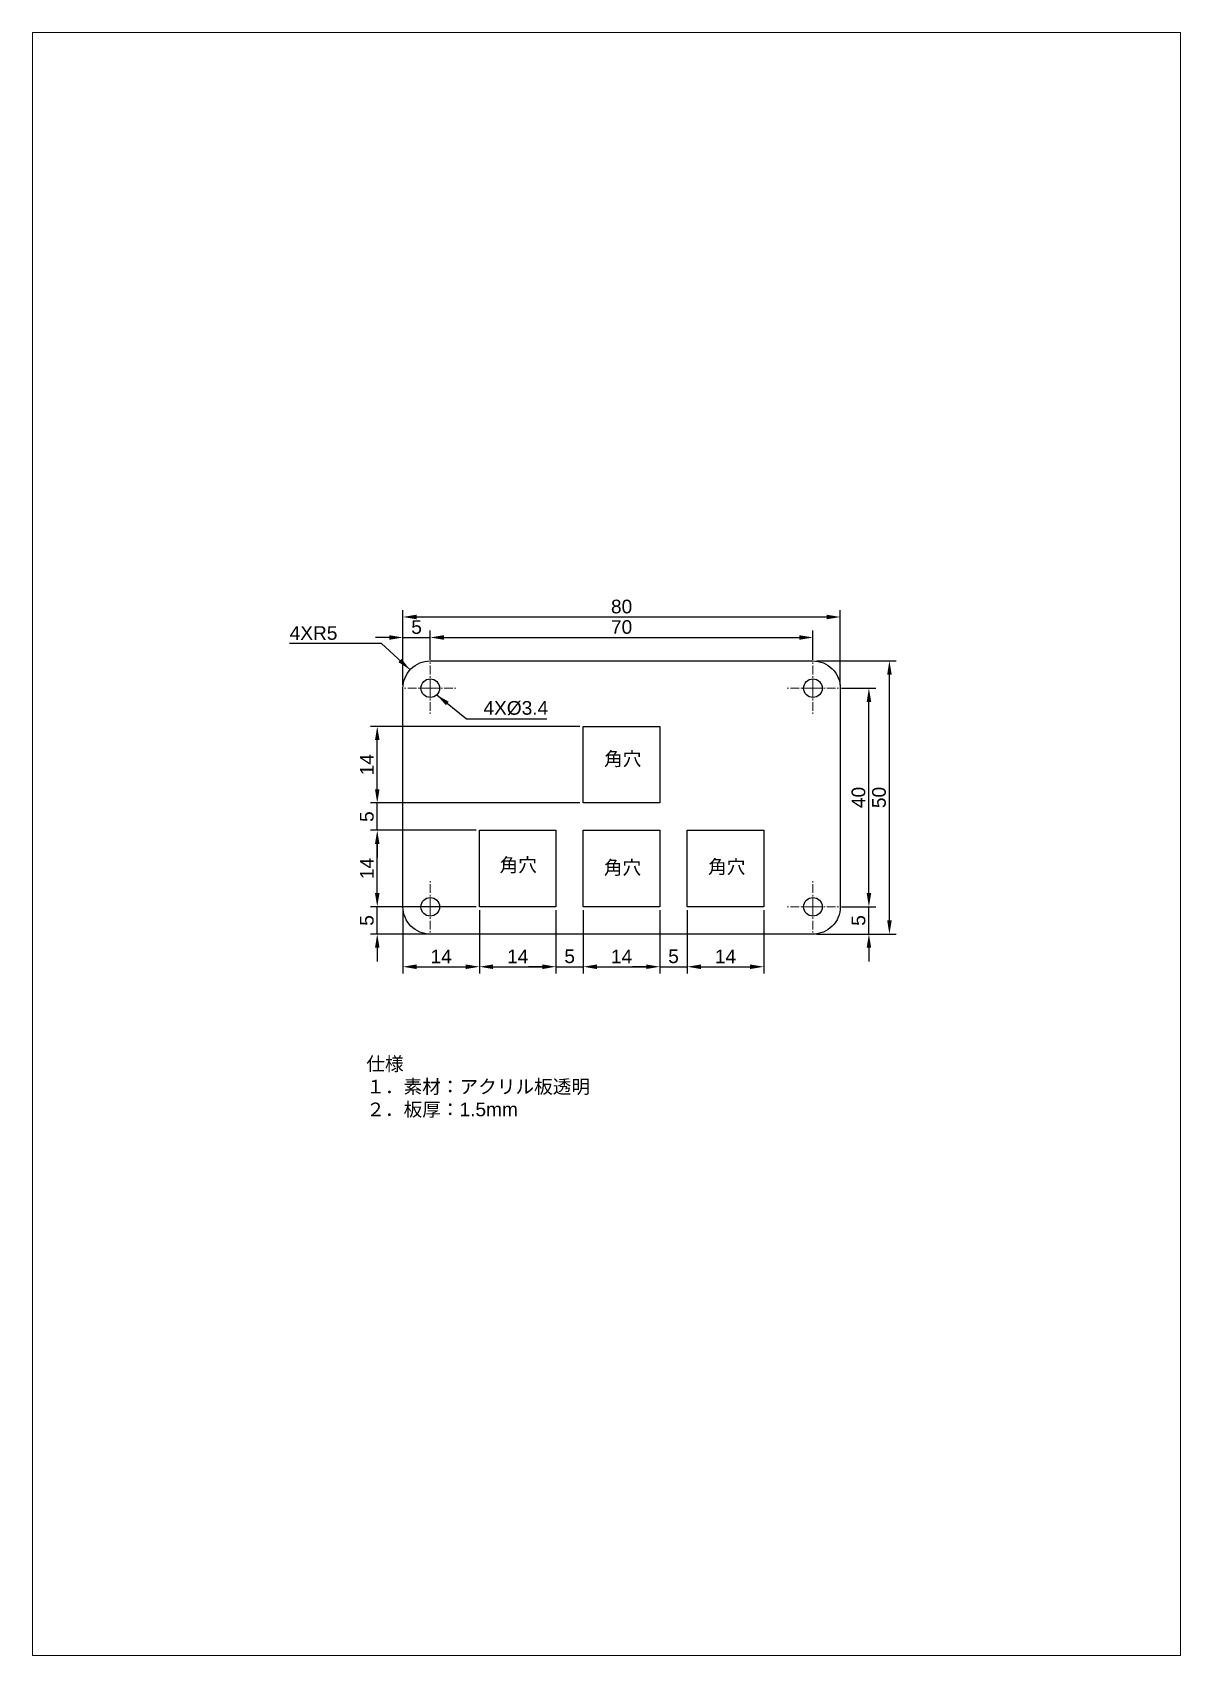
# Model space of a CAD drawing. Header units: millimetres. Extents: x 0 to 210, y 0 to 297.
import ezdxf

# ---------------------------------------------------------------- set-up
doc = ezdxf.new("R2010")
doc.units = ezdxf.units.MM
doc.linetypes.add('CENTER', pattern=[50.8, 31.75, -6.35, 6.35, -6.35])
for name, color, linetype, lineweight in [('中心線', 1, 'CENTER', 15), ('図面枠', 2, 'Continuous', 15), ('寸法線', 4, 'Continuous', 15)]:
    doc.layers.add(name, color=color, linetype=linetype, lineweight=lineweight)
doc.layers.add('外形線', color=7, linetype='Continuous')
doc.styles.get("Standard").update_dxf_attribs({"font": 'arial.ttf'})
doc.dimstyles.new('ISO-25', dxfattribs={"dimtxt": 2.5, "dimasz": 2.5, "dimexe": 1.25, "dimexo": 0.625, "dimtad": 1, "dimtxsty": 'Standard', "dimcen": 2.5, "dimadec": 0, "dimazin": 0, "dimtfac": 1, "dimtmove": 0, "dimatfit": 3, "dimfxl": 1, "dimarcsym": 0})

# ---------------------------------------------------------------- blocks, each defined once
blk = doc.blocks.new('*D17')
at = {"layer": 'Defpoints', "color": 0}
for p in [(67.76, 137.01), (81.76, 137.01), (81.76, 126.04)]:
    blk.add_point(p, dxfattribs=at)
at = {"layer": '寸法線', "color": 0, "lineweight": -2, "ltscale": 0.05}
for p, q in [((67.76, 136.38), (67.76, 124.79)), ((81.76, 136.38), (81.76, 124.79)), ((70.26, 126.04), (79.26, 126.04))]:
    blk.add_line(p, q, dxfattribs=at)
at = {"layer": '寸法線', "color": 0}
for points in [[(70.26, 126.46), (70.26, 125.62), (67.76, 126.04)], [(79.26, 125.62), (79.26, 126.46), (81.76, 126.04)]]:
    blk.add_solid(points, dxfattribs=at)
at = {"layer": '寸法線', "color": 0, "ltscale": 0.05, "insert": (74.76, 127.92), "char_height": 2.5, "attachment_point": 5}
blk.add_mtext('14', dxfattribs=at)
blk = doc.blocks.new('*D18')
at = {"layer": 'Defpoints', "color": 0}
for p in [(81.76, 137.01), (95.76, 137.01), (95.76, 126.04)]:
    blk.add_point(p, dxfattribs=at)
at = {"layer": '寸法線', "color": 0, "lineweight": -2, "ltscale": 0.05}
for p, q in [((81.76, 136.38), (81.76, 124.79)), ((95.76, 136.38), (95.76, 124.79)), ((84.26, 126.04), (93.26, 126.04))]:
    blk.add_line(p, q, dxfattribs=at)
at = {"layer": '寸法線', "color": 0}
for points in [[(84.26, 126.46), (84.26, 125.62), (81.76, 126.04)], [(93.26, 125.62), (93.26, 126.46), (95.76, 126.04)]]:
    blk.add_solid(points, dxfattribs=at)
at = {"layer": '寸法線', "color": 0, "ltscale": 0.05, "insert": (88.76, 127.92), "char_height": 2.5, "attachment_point": 5}
blk.add_mtext('14', dxfattribs=at)
blk = doc.blocks.new('*D19')
at = {"layer": 'Defpoints', "color": 0}
for p in [(95.76, 137.01), (100.76, 137.01), (100.76, 126.04)]:
    blk.add_point(p, dxfattribs=at)
at = {"layer": '寸法線', "color": 0, "lineweight": -2, "ltscale": 0.05}
for p, q in [((95.76, 136.38), (95.76, 124.79)), ((100.76, 136.38), (100.76, 124.79)), ((93.26, 126.04), (90.76, 126.04)), ((95.76, 126.04), (100.76, 126.04)), ((103.26, 126.04), (105.76, 126.04))]:
    blk.add_line(p, q, dxfattribs=at)
at = {"layer": '寸法線', "color": 0}
for points in [[(93.26, 125.62), (93.26, 126.46), (95.76, 126.04)], [(103.26, 126.46), (103.26, 125.62), (100.76, 126.04)]]:
    blk.add_solid(points, dxfattribs=at)
at = {"layer": '寸法線', "color": 0, "ltscale": 0.05, "insert": (98.26, 127.94), "char_height": 2.5, "attachment_point": 5}
blk.add_mtext('5', dxfattribs=at)
blk = doc.blocks.new('*D20')
at = {"layer": 'Defpoints', "color": 0}
for p in [(100.76, 137.01), (114.76, 137.01), (114.76, 126.04)]:
    blk.add_point(p, dxfattribs=at)
at = {"layer": '寸法線', "color": 0, "lineweight": -2, "ltscale": 0.05}
for p, q in [((100.76, 136.38), (100.76, 124.79)), ((114.76, 136.38), (114.76, 124.79)), ((103.26, 126.04), (112.26, 126.04))]:
    blk.add_line(p, q, dxfattribs=at)
at = {"layer": '寸法線', "color": 0}
for points in [[(103.26, 126.46), (103.26, 125.62), (100.76, 126.04)], [(112.26, 125.62), (112.26, 126.46), (114.76, 126.04)]]:
    blk.add_solid(points, dxfattribs=at)
at = {"layer": '寸法線', "color": 0, "ltscale": 0.05, "insert": (107.76, 127.92), "char_height": 2.5, "attachment_point": 5}
blk.add_mtext('14', dxfattribs=at)
blk = doc.blocks.new('*D21')
at = {"layer": 'Defpoints', "color": 0}
for p in [(114.76, 137.01), (119.76, 137.01), (119.76, 126.04)]:
    blk.add_point(p, dxfattribs=at)
at = {"layer": '寸法線', "color": 0, "lineweight": -2, "ltscale": 0.05}
for p, q in [((114.76, 136.38), (114.76, 124.79)), ((119.76, 136.38), (119.76, 124.79)), ((112.26, 126.04), (109.76, 126.04)), ((114.76, 126.04), (119.76, 126.04)), ((122.26, 126.04), (124.76, 126.04))]:
    blk.add_line(p, q, dxfattribs=at)
at = {"layer": '寸法線', "color": 0}
for points in [[(112.26, 125.62), (112.26, 126.46), (114.76, 126.04)], [(122.26, 126.46), (122.26, 125.62), (119.76, 126.04)]]:
    blk.add_solid(points, dxfattribs=at)
at = {"layer": '寸法線', "color": 0, "ltscale": 0.05, "insert": (117.26, 127.94), "char_height": 2.5, "attachment_point": 5}
blk.add_mtext('5', dxfattribs=at)
blk = doc.blocks.new('*D22')
at = {"layer": 'Defpoints', "color": 0}
for p in [(119.76, 137.01), (133.76, 137.01), (133.76, 126.04)]:
    blk.add_point(p, dxfattribs=at)
at = {"layer": '寸法線', "color": 0, "lineweight": -2, "ltscale": 0.05}
for p, q in [((119.76, 136.38), (119.76, 124.79)), ((133.76, 136.38), (133.76, 124.79)), ((122.26, 126.04), (131.26, 126.04))]:
    blk.add_line(p, q, dxfattribs=at)
at = {"layer": '寸法線', "color": 0}
for points in [[(122.26, 126.46), (122.26, 125.62), (119.76, 126.04)], [(131.26, 125.62), (131.26, 126.46), (133.76, 126.04)]]:
    blk.add_solid(points, dxfattribs=at)
at = {"layer": '寸法線', "color": 0, "ltscale": 0.05, "insert": (126.76, 127.92), "char_height": 2.5, "attachment_point": 5}
blk.add_mtext('14', dxfattribs=at)
blk = doc.blocks.new('*D25')
at = {"layer": 'Defpoints', "color": 0}
for p in [(63.06, 137.01), (81.76, 137.01), (72.76, 132.01)]:
    blk.add_point(p, dxfattribs=at)
at = {"layer": '寸法線', "color": 0, "lineweight": -2, "ltscale": 0.05}
for p, q in [((63.06, 139.51), (63.06, 142.01)), ((81.14, 137.01), (61.81, 137.01)), ((63.06, 132.01), (63.06, 137.01)), ((72.14, 132.01), (61.81, 132.01)), ((63.06, 129.51), (63.06, 127.01))]:
    blk.add_line(p, q, dxfattribs=at)
at = {"layer": '寸法線', "color": 0}
for points in [[(62.65, 139.51), (63.48, 139.51), (63.06, 137.01)], [(63.48, 129.51), (62.65, 129.51), (63.06, 132.01)]]:
    blk.add_solid(points, dxfattribs=at)
at = {"layer": '寸法線', "color": 0, "ltscale": 0.05, "insert": (61.17, 134.51), "char_height": 2.5, "attachment_point": 5, "rotation": 90}
blk.add_mtext('5', dxfattribs=at)
blk = doc.blocks.new('*D26')
at = {"layer": 'Defpoints', "color": 0}
for p in [(63.06, 151.01), (81.76, 151.01), (81.76, 137.01)]:
    blk.add_point(p, dxfattribs=at)
at = {"layer": '寸法線', "color": 0, "lineweight": -2, "ltscale": 0.05}
for p, q in [((81.14, 151.01), (61.81, 151.01)), ((63.06, 139.51), (63.06, 148.51)), ((81.14, 137.01), (61.81, 137.01))]:
    blk.add_line(p, q, dxfattribs=at)
at = {"layer": '寸法線', "color": 0}
for points in [[(63.48, 148.51), (62.65, 148.51), (63.06, 151.01)], [(62.65, 139.51), (63.48, 139.51), (63.06, 137.01)]]:
    blk.add_solid(points, dxfattribs=at)
at = {"layer": '寸法線', "color": 0, "ltscale": 0.05, "insert": (61.18, 144.01), "char_height": 2.5, "attachment_point": 5, "rotation": 90}
blk.add_mtext('14', dxfattribs=at)
blk = doc.blocks.new('*D27')
at = {"layer": 'Defpoints', "color": 0}
for p in [(63.06, 156.01), (100.76, 156.01), (81.76, 151.01)]:
    blk.add_point(p, dxfattribs=at)
at = {"layer": '寸法線', "color": 0, "lineweight": -2, "ltscale": 0.05}
for p, q in [((63.06, 158.51), (63.06, 161.01)), ((100.14, 156.01), (61.81, 156.01)), ((63.06, 151.01), (63.06, 156.01)), ((81.14, 151.01), (61.81, 151.01)), ((63.06, 148.51), (63.06, 146.01))]:
    blk.add_line(p, q, dxfattribs=at)
at = {"layer": '寸法線', "color": 0}
for points in [[(62.65, 158.51), (63.48, 158.51), (63.06, 156.01)], [(63.48, 148.51), (62.65, 148.51), (63.06, 151.01)]]:
    blk.add_solid(points, dxfattribs=at)
at = {"layer": '寸法線', "color": 0, "ltscale": 0.05, "insert": (61.17, 153.51), "char_height": 2.5, "attachment_point": 5, "rotation": 90}
blk.add_mtext('5', dxfattribs=at)
blk = doc.blocks.new('*D28')
at = {"layer": 'Defpoints', "color": 0}
for p in [(63.06, 170.01), (100.76, 170.01), (100.76, 156.01)]:
    blk.add_point(p, dxfattribs=at)
at = {"layer": '寸法線', "color": 0, "lineweight": -2, "ltscale": 0.05}
for p, q in [((100.14, 170.01), (61.81, 170.01)), ((63.06, 158.51), (63.06, 167.51)), ((100.14, 156.01), (61.81, 156.01))]:
    blk.add_line(p, q, dxfattribs=at)
at = {"layer": '寸法線', "color": 0}
for points in [[(63.48, 167.51), (62.65, 167.51), (63.06, 170.01)], [(62.65, 158.51), (63.48, 158.51), (63.06, 156.01)]]:
    blk.add_solid(points, dxfattribs=at)
at = {"layer": '寸法線', "color": 0, "ltscale": 0.05, "insert": (61.18, 163.01), "char_height": 2.5, "attachment_point": 5, "rotation": 90}
blk.add_mtext('14', dxfattribs=at)
blk = doc.blocks.new('*D29')
at = {"layer": 'Defpoints', "color": 0}
for p in [(147.36, 137.01), (153, 137.01), (142.76, 132.01)]:
    blk.add_point(p, dxfattribs=at)
at = {"layer": '寸法線', "color": 0, "lineweight": -2, "ltscale": 0.05}
for p, q in [((153, 139.51), (153, 142.01)), ((147.99, 137.01), (154.25, 137.01)), ((153, 132.01), (153, 137.01)), ((143.39, 132.01), (154.25, 132.01)), ((153, 129.51), (153, 127.01))]:
    blk.add_line(p, q, dxfattribs=at)
at = {"layer": '寸法線', "color": 0}
for points in [[(152.59, 139.51), (153.42, 139.51), (153, 137.01)], [(153.42, 129.51), (152.59, 129.51), (153, 132.01)]]:
    blk.add_solid(points, dxfattribs=at)
at = {"layer": '寸法線', "color": 0, "ltscale": 0.05, "insert": (151.11, 134.51), "char_height": 2.5, "attachment_point": 5, "rotation": 90}
blk.add_mtext('5', dxfattribs=at)
blk = doc.blocks.new('*D30')
at = {"layer": 'Defpoints', "color": 0}
for p in [(147.36, 177.01), (153, 177.01), (147.36, 137.01)]:
    blk.add_point(p, dxfattribs=at)
at = {"layer": '寸法線', "color": 0, "lineweight": -2, "ltscale": 0.05}
for p, q in [((147.99, 177.01), (154.25, 177.01)), ((153, 139.51), (153, 174.51)), ((147.99, 137.01), (154.25, 137.01))]:
    blk.add_line(p, q, dxfattribs=at)
at = {"layer": '寸法線', "color": 0}
for points in [[(153.42, 174.51), (152.59, 174.51), (153, 177.01)], [(152.59, 139.51), (153.42, 139.51), (153, 137.01)]]:
    blk.add_solid(points, dxfattribs=at)
at = {"layer": '寸法線', "color": 0, "ltscale": 0.05, "insert": (151.1, 157.01), "char_height": 2.5, "attachment_point": 5, "rotation": 90}
blk.add_mtext('40', dxfattribs=at)
blk = doc.blocks.new('*D31')
at = {"layer": 'Defpoints', "color": 0}
for p in [(72.76, 186.29), (72.76, 181.61), (67.76, 177.01)]:
    blk.add_point(p, dxfattribs=at)
at = {"layer": '寸法線', "color": 0, "lineweight": -2, "ltscale": 0.05}
for p, q in [((67.76, 177.63), (67.76, 187.54)), ((72.76, 182.23), (72.76, 187.54)), ((65.26, 186.29), (62.76, 186.29)), ((67.76, 186.29), (72.76, 186.29)), ((75.26, 186.29), (77.76, 186.29))]:
    blk.add_line(p, q, dxfattribs=at)
at = {"layer": '寸法線', "color": 0}
for points in [[(65.26, 185.87), (65.26, 186.71), (67.76, 186.29)], [(75.26, 186.71), (75.26, 185.87), (72.76, 186.29)]]:
    blk.add_solid(points, dxfattribs=at)
at = {"layer": '寸法線', "color": 0, "ltscale": 0.05, "insert": (70.26, 188.19), "char_height": 2.5, "attachment_point": 5}
blk.add_mtext('5', dxfattribs=at)
blk = doc.blocks.new('*D32')
at = {"layer": 'Defpoints', "color": 0}
for p in [(142.76, 186.29), (72.76, 181.61), (142.76, 181.61)]:
    blk.add_point(p, dxfattribs=at)
at = {"layer": '寸法線', "color": 0, "lineweight": -2, "ltscale": 0.05}
for p, q in [((72.76, 182.23), (72.76, 187.54)), ((142.76, 182.23), (142.76, 187.54)), ((75.26, 186.29), (140.26, 186.29))]:
    blk.add_line(p, q, dxfattribs=at)
at = {"layer": '寸法線', "color": 0}
for points in [[(75.26, 186.71), (75.26, 185.87), (72.76, 186.29)], [(140.26, 185.87), (140.26, 186.71), (142.76, 186.29)]]:
    blk.add_solid(points, dxfattribs=at)
at = {"layer": '寸法線', "color": 0, "ltscale": 0.05, "insert": (107.76, 188.19), "char_height": 2.5, "attachment_point": 5}
blk.add_mtext('70', dxfattribs=at)
blk = doc.blocks.new('*D33')
at = {"layer": 'Defpoints', "color": 0}
for p in [(147.76, 190.04), (67.76, 177.01), (147.76, 177.01)]:
    blk.add_point(p, dxfattribs=at)
at = {"layer": '寸法線', "color": 0, "lineweight": -2, "ltscale": 0.05}
for p, q in [((67.76, 177.63), (67.76, 191.29)), ((147.76, 177.63), (147.76, 191.29)), ((70.26, 190.04), (145.26, 190.04))]:
    blk.add_line(p, q, dxfattribs=at)
at = {"layer": '寸法線', "color": 0}
for points in [[(70.26, 190.46), (70.26, 189.62), (67.76, 190.04)], [(145.26, 189.62), (145.26, 190.46), (147.76, 190.04)]]:
    blk.add_solid(points, dxfattribs=at)
at = {"layer": '寸法線', "color": 0, "ltscale": 0.05, "insert": (107.76, 191.94), "char_height": 2.5, "attachment_point": 5}
blk.add_mtext('80', dxfattribs=at)
blk = doc.blocks.new('*D34')
at = {"layer": 'Defpoints', "color": 0}
for p in [(142.76, 182.01), (156.75, 182.01), (142.76, 132.01)]:
    blk.add_point(p, dxfattribs=at)
at = {"layer": '寸法線', "color": 0, "lineweight": -2, "ltscale": 0.05}
for p, q in [((143.39, 182.01), (158, 182.01)), ((156.75, 134.51), (156.75, 179.51)), ((143.39, 132.01), (158, 132.01))]:
    blk.add_line(p, q, dxfattribs=at)
at = {"layer": '寸法線', "color": 0}
for points in [[(157.17, 179.51), (156.34, 179.51), (156.75, 182.01)], [(156.34, 134.51), (157.17, 134.51), (156.75, 132.01)]]:
    blk.add_solid(points, dxfattribs=at)
at = {"layer": '寸法線', "color": 0, "ltscale": 0.05, "insert": (154.85, 157.01), "char_height": 2.5, "attachment_point": 5, "rotation": 90}
blk.add_mtext('50', dxfattribs=at)

msp = doc.modelspace()

# ---------------------------------------------------------------- linework, layer by layer
at = {"color": 6}
for p, q in [((67.762, 182.006), (67.762, 182.006)), ((67.762, 132.006), (67.762, 132.006)), ((67.762, 132.006), (67.762, 132.006)), ((67.762, 132.006), (67.762, 132.006))]:
    msp.add_line(p, q, dxfattribs=at)
at = {"layer": '中心線', "ltscale": 0.05}
for p, q in [((72.762, 177.006), (72.762, 181.706)), ((142.762, 177.006), (142.762, 181.706)), ((72.762, 177.006), (68.062, 177.006)), ((72.762, 177.006), (77.462, 177.006)), ((72.762, 177.006), (72.762, 172.306)), ((142.762, 177.006), (138.062, 177.006)), ((142.762, 177.006), (147.462, 177.006)), ((142.762, 177.006), (142.762, 172.306)), ((72.762, 137.006), (72.762, 141.706)), ((142.762, 137.006), (142.762, 141.706)), ((72.762, 137.006), (68.062, 137.006)), ((72.762, 137.006), (77.462, 137.006)), ((72.762, 137.006), (72.762, 132.306)), ((142.762, 137.006), (138.062, 137.006)), ((142.762, 137.006), (147.462, 137.006)), ((142.762, 137.006), (142.762, 132.306))]:
    msp.add_line(p, q, dxfattribs=at)
at = {"layer": '図面枠'}
msp.add_lwpolyline([(0, 0), (0, 297), (210, 297), (210, 0)], close=True, dxfattribs=at)
at = {"layer": '外形線', "color": 6}
msp.add_line((95.762, 137.006), (95.762, 137.006), dxfattribs=at)
msp.add_line((95.762, 137.006), (95.762, 137.006), dxfattribs=at)
msp.add_line((95.762, 137.006), (95.762, 137.006), dxfattribs=at)
msp.add_line((95.762, 137.006), (95.762, 137.006), dxfattribs=at)
msp.add_line((95.762, 137.006), (95.762, 137.006), dxfattribs=at)
at = {"layer": '外形線'}
msp.add_lwpolyline([(67.762, 137.006), (67.762, 177.006, -0.4142136), (72.762, 182.006), (142.762, 182.006, -0.4142136), (147.762, 177.006), (147.762, 137.006, -0.4142136), (142.762, 132.006), (72.762, 132.006, -0.4142136)], format="xyb", close=True, dxfattribs=at)
for points in [[(100.762, 156.006), (100.762, 170.006), (114.762, 170.006), (114.762, 156.006)], [(81.762, 137.006), (81.762, 151.006), (95.762, 151.006), (95.762, 137.006)], [(100.762, 137.006), (100.762, 151.006), (114.762, 151.006), (114.762, 137.006)], [(119.762, 137.006), (119.762, 151.006), (133.762, 151.006), (133.762, 137.006)]]:
    msp.add_lwpolyline(points, close=True, dxfattribs=at)
for centre in [(72.762, 177.006), (142.762, 177.006), (72.762, 137.006), (142.762, 137.006)]:
    msp.add_circle(centre, 1.7, dxfattribs=at)

# ---------------------------------------------------------------- texts
at = {"layer": '寸法線', "ltscale": 0.05, "char_height": 2.5}
for s, insert, width, attachment_point in [('{4XR5}', (47.042, 185.824), 0.1, 7), ('{4X%%C3.4}', (82.492, 172.058), 0.1, 7), ('{角穴}', (104.559, 165.337), 9.93518, 1), ('{角穴}', (85.439, 145.912), 9.93518, 1), ('{角穴}', (104.513, 145.446), 9.93518, 1), ('{角穴}', (123.583, 145.583), 9.93518, 1), ('{仕様\\P１．素材：アクリル板透明\\P２．板厚：1.5mm}', (61.065, 109.517), 87.93954, 1)]:
    msp.add_mtext(s, dxfattribs=dict(at, insert=insert, width=width, attachment_point=attachment_point))

# ---------------------------------------------------------------- dimensions: what is measured, and where the dimension line sits
at = {"layer": '寸法線', "ltscale": 0.05}
for base, p1, p2, picture, middle in [((147.762, 190.041), (67.762, 177.006), (147.762, 177.006), '*D33', (107.762, 191.942)), ((72.762, 186.291), (67.762, 177.006), (72.762, 181.606), '*D31', (70.262, 188.187)), ((142.762, 186.291), (72.762, 181.606), (142.762, 181.606), '*D32', (107.762, 188.192)), ((81.762, 126.04), (67.762, 137.006), (81.762, 137.006), '*D17', (74.762, 127.92)), ((95.762, 126.04), (81.762, 137.006), (95.762, 137.006), '*D18', (88.762, 127.92)), ((100.762, 126.04), (95.762, 137.006), (100.762, 137.006), '*D19', (98.262, 127.936)), ((114.762, 126.04), (100.762, 137.006), (114.762, 137.006), '*D20', (107.762, 127.92)), ((119.762, 126.04), (114.762, 137.006), (119.762, 137.006), '*D21', (117.262, 127.936)), ((133.762, 126.04), (119.762, 137.006), (133.762, 137.006), '*D22', (126.762, 127.92))]:
    dim = msp.add_linear_dim(base=base, p1=p1, p2=p2, dimstyle='ISO-25', override={"dimcen": -3}, dxfattribs=at)
    dim.commit()
    dim.dimension.update_dxf_attribs({"geometry": picture, "text_midpoint": middle})
for base, p1, p2, picture, middle in [((156.752, 182.006), (142.762, 132.006), (142.762, 182.006), '*D34', (154.851, 157.006)), ((153.002, 177.006), (147.362, 137.006), (147.362, 177.006), '*D30', (151.101, 157.006)), ((63.062, 170.006), (100.762, 156.006), (100.762, 170.006), '*D28', (61.182, 163.006)), ((63.062, 156.006), (81.762, 151.006), (100.762, 156.006), '*D27', (61.165, 153.506)), ((63.062, 151.006), (81.762, 137.006), (81.762, 151.006), '*D26', (61.182, 144.006)), ((63.062, 137.006), (72.762, 132.006), (81.762, 137.006), '*D25', (61.165, 134.506)), ((153.002, 137.006), (142.762, 132.006), (147.362, 137.006), '*D29', (151.106, 134.506))]:
    dim = msp.add_linear_dim(base=base, p1=p1, p2=p2, angle=90, dimstyle='ISO-25', override={"dimcen": -3}, dxfattribs=at)
    dim.commit()
    dim.dimension.update_dxf_attribs({"geometry": picture, "text_midpoint": middle})

# ---------------------------------------------------------------- leaders
at = {"layer": '寸法線', "ltscale": 0.05, "annotation_type": 0, "has_hookline": 1}
for points, hookline_direction, text_width in [([(69.075, 180.383), (63.819, 185.199), (56.21, 185.199)], 1, 8.543), ([(73.94, 175.78), (79.367, 171.433), (81.867, 171.433)], 0, 11.62)]:
    msp.add_leader(points, dimstyle='ISO-25', override={"dimtad": 1, "dimcen": -3}, dxfattribs=dict(at, hookline_direction=hookline_direction, text_width=text_width))

doc.saveas('drawing.dxf')
